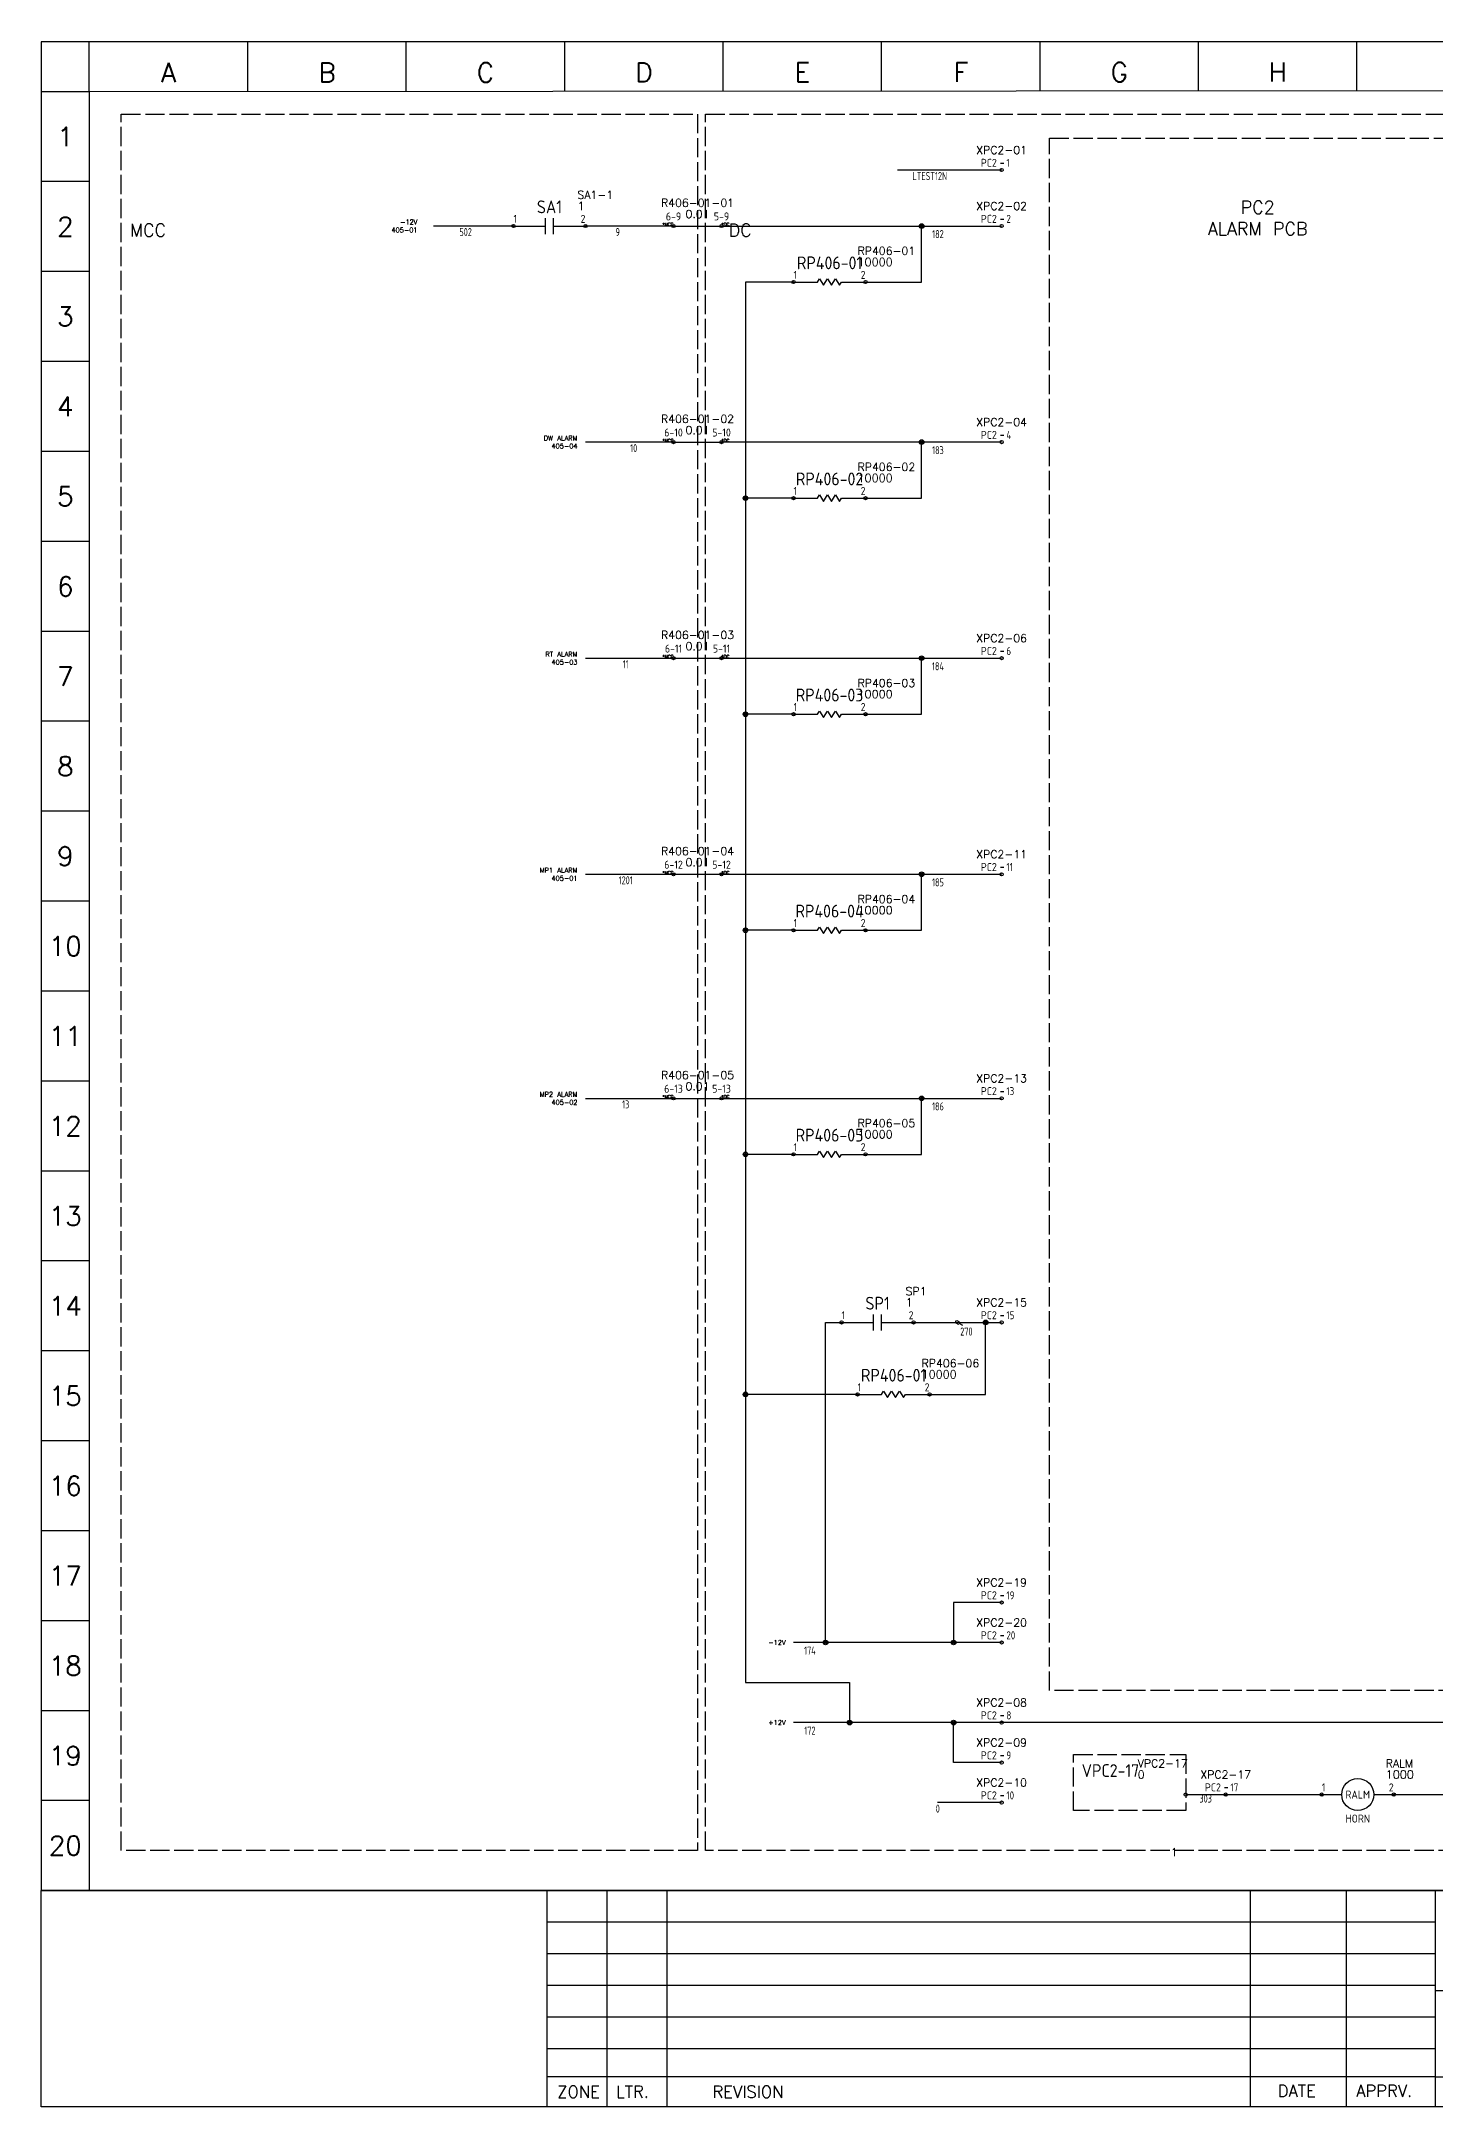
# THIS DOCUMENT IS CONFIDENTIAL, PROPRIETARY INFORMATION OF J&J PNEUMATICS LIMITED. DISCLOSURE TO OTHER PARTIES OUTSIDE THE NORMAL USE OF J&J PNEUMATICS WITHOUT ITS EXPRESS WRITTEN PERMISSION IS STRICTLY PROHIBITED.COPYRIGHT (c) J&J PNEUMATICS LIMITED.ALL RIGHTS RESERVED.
# Model space of a CAD drawing. Header units: millimetres. Extents: x 0 to 1020, y 0 to 646.
# Drawn here: x 0 to 436, y 0 to 645 of the extents above; entities that cross this region are included whole.
import ezdxf
from ezdxf.enums import TextEntityAlignment as Align

# ---------------------------------------------------------------- set-up
doc = ezdxf.new("R2010")
doc.units = ezdxf.units.MM
doc.header["$LTSCALE"] = 0.5
doc.linetypes.add('ACAD_ISO02W100', pattern=[15, 12, -3])
for name, color, linetype in [('LOCBOX', 7, 'ACAD_ISO02W100'), ('NETLIST', 50, 'Continuous'), ('OUTLINE_0', 7, 'Continuous'), ('OUTLINE_GRID', 7, 'Continuous'), ('SYMS', 7, 'Continuous'), ('WIREFIXED', 7, 'Continuous'), ('WIRENO', 7, 'Continuous'), ('WIRES', 7, 'Continuous')]:
    doc.layers.add(name, color=color, linetype=linetype)
doc.styles.get("Standard").update_dxf_attribs({"font": 'txt.shx', "bigfont": 'gbcbig.shx'})
doc.styles.add('WD', font='romans.shx', dxfattribs={"bigfont": 'gbcbig.shx'})
doc.styles.add('WD_IEC', font='isocp2.shx', dxfattribs={"width": 0.9, "height": 4})

# ---------------------------------------------------------------- blocks, each defined once
blk = doc.blocks.new('CONTRELEC 2016 BLOCK')
for p, q in [((131.63, 68.75), (131.63, 12.5)), ((147.26, 68.75), (147.26, 12.5)), ((162.88, 68.75), (162.88, 12.5)), ((314.74, 68.75), (314.74, 12.5)), ((339.74, 68.75), (339.74, 12.5)), ((362.88, 68.75), (362.88, 12.5)), ((362.88, 60.54), (131.63, 60.54)), ((362.88, 52.29), (131.63, 52.29)), ((362.88, 44.04), (131.63, 44.04)), ((362.88, 42.79), (444.47, 42.79)), ((362.88, 35.79), (131.63, 35.79)), ((362.88, 27.54), (131.63, 27.54)), ((362.88, 20.29), (131.63, 20.29)), ((362.88, 20.29), (444.47, 20.29))]:
    blk.add_line(p, q)
blk.add_lwpolyline([(0, 68.75), (850, 68.75), (850, 12.5), (0, 12.5)], close=True)
at = {"layer": 'OUTLINE_0'}
for s, p in [('ZONE', (134.3, 14.8)), ('LTR.', (149.63, 14.83)), ('REVISION', (174.72, 14.83)), ('DATE', (321.88, 15.05)), ('APPRV.', (342.3, 15.05))]:
    blk.add_text(s, height=3.125, dxfattribs=at).set_placement(p)
at = {"layer": 'OUTLINE_0', "style": 'WD'}
for tag, height, p in [('DWGDESC1', 5, (644.66, 57.89)), ('EDBY', 3, (553.37, 56.41)), ('EDDATE', 3, (575, 56.41)), ('CKBY', 3, (553.37, 48.16)), ('CKDATE', 3, (575, 48.16)), ('DWGDESC2', 5, (645.03, 47.96)), ('DWGDESC3', 5, (645.15, 37.57)), ('PROJDESC', 5, (642.81, 17.97)), ('REVISION', 3, (835.28, 16.64))]:
    blk.add_attdef(tag, text='', height=height, dxfattribs=at).set_placement(p, align=Align.MIDDLE_CENTER)
blk.add_attdef('DWGNO', text='', height=5, dxfattribs=at).set_placement((782.6, 33.58), align=Align.MIDDLE_RIGHT)
blk.add_attdef('SHEETNO', text='', height=5, dxfattribs=at).set_placement((788, 33.58), align=Align.MIDDLE_LEFT)
for tag, p, height in [('FILENAME', (721.45, 22.05), 3), ('SCALE', (725.62, 15.05), 3), ('SH', (776.35, 15.29), 3), ('NSH', (796.5, 15.11), 3.12)]:
    blk.add_attdef(tag, p, '', height=height, dxfattribs=at)
at = {"layer": 'OUTLINE_0', "style": 'WD', "flags": 1}
blk.add_attdef('WD_TB', (567.05, 15.25), '', height=3, dxfattribs=at)
blk = doc.blocks.new('2010 Grid')
at = {"layer": 'OUTLINE_GRID'}
for p, q in [((0, 481.25), (0, 0)), ((850, 481.25), (0, 481.25)), ((12.5, 468.31), (12.5, 481.25)), ((53.75, 468.33), (53.75, 481.27)), ((95, 468.35), (95, 481.29)), ((136.25, 468.37), (136.25, 481.32)), ((177.5, 468.39), (177.5, 481.34)), ((218.75, 468.41), (218.75, 481.36)), ((260, 468.44), (260, 481.38)), ((301.25, 468.46), (301.25, 481.4)), ((342.5, 468.48), (342.5, 481.43)), ((12.5, 468.31), (0, 468.31)), ((837.5, 468.74), (12.5, 468.31)), ((12.5, 468.31), (12.5, 0)), ((12.5, 444.89), (0, 444.89)), ((12.5, 421.47), (0, 421.47)), ((12.5, 398.06), (0, 398.06)), ((12.5, 374.64), (0, 374.64)), ((12.5, 351.23), (0, 351.23)), ((12.5, 327.81), (0, 327.81)), ((12.5, 304.4), (0, 304.4)), ((12.5, 280.98), (0, 280.98)), ((12.5, 257.57), (0, 257.57)), ((12.5, 234.15), (0, 234.15)), ((12.5, 210.74), (0, 210.74)), ((12.5, 187.32), (0, 187.32)), ((12.5, 163.91), (0, 163.91)), ((12.5, 140.49), (0, 140.49)), ((12.5, 117.08), (0, 117.08)), ((12.5, 93.66), (0, 93.66)), ((12.5, 70.25), (0, 70.25)), ((12.5, 46.83), (0, 46.83)), ((12.5, 23.42), (0, 23.42)), ((850, 0), (0, 0))]:
    blk.add_line(p, q, dxfattribs=at)
at = {"layer": 'OUTLINE_GRID', "char_height": 5, "width": 17.7556, "attachment_point": 5}
for s, insert in [('A', (33.12, 473.28)), ('B', (74.38, 473.3)), ('C', (115.62, 473.32)), ('D', (156.88, 473.34)), ('E', (198.12, 473.37)), ('F', (239.38, 473.39)), ('G', (280.62, 473.41)), ('H', (321.88, 473.43)), ('1', (6.25, 456.6)), ('2', (6.25, 433.18)), ('3', (6.25, 409.77)), ('4', (6.25, 386.35)), ('5', (6.25, 362.94)), ('6', (6.25, 339.52)), ('7', (6.25, 316.11)), ('8', (6.25, 292.69)), ('9', (6.25, 269.28)), ('10', (6.25, 245.86)), ('11', (6.25, 222.44)), ('12', (6.25, 199.03)), ('13', (6.25, 175.61)), ('14', (6.25, 152.2)), ('15', (6.25, 128.78)), ('16', (6.25, 105.37)), ('17', (6.25, 81.95)), ('18', (6.25, 58.54)), ('19', (6.25, 35.12)), ('20', (6.25, 11.71))]:
    blk.add_mtext(s, dxfattribs=dict(at, insert=insert))
blk = doc.blocks.new('TBH-1')
blk.add_line((-0.33, 2.17), (0.65, 2.17))
blk.add_circle((0, 0), 0.5)
at = {"style": 'WD_IEC', "flags": 1}
blk.add_attdef('LOC', text='', height=4, dxfattribs=at).set_placement((-15, 7.5), align=Align.MIDDLE_LEFT)
at = {"style": 'WD_IEC'}
blk.add_attdef('TAG1', text='', height=2.5, dxfattribs=at).set_placement((-1.5, 1), align=Align.RIGHT)
at = {"style": 'WD_IEC', "flags": 1}
blk.add_attdef('X1TERM01', (0, 0), '', height=0.5, dxfattribs=at)
at = {"style": 'WD_IEC', "width": 0.9}
blk.add_attdef('TERM01', (1.5, 1), '', height=2.5, dxfattribs=at)
at = {"layer": 'NETLIST'}
for tag, p in [('NETTAG', (0, 5)), ('NETVALUE', (0, -2.5))]:
    blk.add_attdef(tag, text='', height=2.5, dxfattribs=at).set_placement(p, align=Align.CENTER)
blk = doc.blocks.new('WD_WNH2')
at = {"linetype": 'Continuous', "style": 'WD_IEC', "width": 0.8}
blk.add_attdef('WIRENO', text='', height=2.5, dxfattribs=at).set_placement((0, 0), align=Align.TOP_CENTER)
at = {"style": 'WD_IEC', "flags": 1}
for tag, p in [('W02USER', (0, -1.21)), ('W03USER', (0, -1.33)), ('W04USER', (0, -1.46)), ('W05USER', (0, -1.58)), ('W06USER', (0, -1.71)), ('W07USER', (0, -1.83)), ('W08USER', (0, -1.96)), ('W09USER', (0, -2.08)), ('W01USER', (0, -1.08)), ('W10USER', (0, -2.21))]:
    blk.add_attdef(tag, text='', height=0.08, dxfattribs=at).set_placement(p, align=Align.CENTER)
blk = doc.blocks.new('INTERCONNECT-H1')
blk.add_line((-2.5, 0), (12.5, 0))
for centre in [(-2.5, 0), (12.5, 0)]:
    blk.add_circle(centre, 0.5)
at = {"style": 'WD_IEC', "flags": 1}
for tag, height, p in [('LOC', 4, (5, 10)), ('TAG1', 4, (-2.43, 3.16)), ('DESC1', 2.5, (5, -2.5))]:
    blk.add_attdef(tag, text='', height=height, dxfattribs=at).set_placement(p, align=Align.MIDDLE_CENTER)
at = {"style": 'WD_IEC', "flags": 8}
for tag, p in [('TERM01', (-2.5, 1)), ('TERM02', (12.5, 1))]:
    blk.add_attdef(tag, text='', height=2.5, dxfattribs=at).set_placement(p, align=Align.BOTTOM_CENTER)
at = {"style": 'WD_IEC', "flags": 1}
blk.add_attdef('X4TERM01', (-2.5, 0), '', height=0.5, dxfattribs=at)
blk.add_attdef('X1TERM02', text='', height=0.5, dxfattribs=at).set_placement((12.5, 0), align=Align.RIGHT)
at = {"layer": 'NETLIST'}
for tag, p in [('NETTAG', (5, 6)), ('NETVALUE', (5, 2.5))]:
    blk.add_attdef(tag, text='', height=2.5, dxfattribs=at).set_placement(p, align=Align.CENTER)
blk.add_attdef('X4TERMDESC01', text='', height=1, dxfattribs=at).set_placement((-2.5, 0), align=Align.RIGHT)
blk.add_attdef('X1TERMDESC02', (12.5, 0), '', height=1, dxfattribs=at)
blk = doc.blocks.new('CONTACT-NO')
for p, q in [((2.5, 0), (12.5, 0)), ((12.5, -2.5), (12.5, 2.5)), ((15, -2.5), (15, 2.5)), ((15, 0), (25, 0))]:
    blk.add_line(p, q)
for centre in [(2.5, 0), (25, 0)]:
    blk.add_circle(centre, 0.5)
at = {"style": 'WD_IEC', "flags": 1}
blk.add_attdef('LOC', text='', height=4, dxfattribs=at).set_placement((13.75, 11), align=Align.MIDDLE_CENTER)
at = {"style": 'WD_IEC'}
for tag, height, p in [('TAG1', 4, (13.75, 6)), ('DESC1', 2.5, (13.75, -5))]:
    blk.add_attdef(tag, text='', height=height, dxfattribs=at).set_placement(p, align=Align.MIDDLE_CENTER)
for tag, p, height, flags in [('X4TERM01', (2.5, 0), 0.64, 1), ('TERM01', (2.5, 1), 2.5, 8), ('X1TERM02', (25, 0), 0.64, 1)]:
    blk.add_attdef(tag, p, '', height=height, dxfattribs=dict(at, flags=flags))
at = {"style": 'WD_IEC', "flags": 8}
blk.add_attdef('TERM02', text='', height=2.5, dxfattribs=at).set_placement((25, 1), align=Align.RIGHT)
at = {"layer": 'NETLIST'}
for tag, p, height in [('NETTAG', (22.5, 8.5), 2.5), ('NETVALUE', (22.5, 5), 2.56)]:
    blk.add_attdef(tag, p, '', height=height, dxfattribs=at)
blk = doc.blocks.new('WDDOT')
for radius in [0.72, 0.449, 0.223]:
    blk.add_circle((0, 0), radius)
blk = doc.blocks.new('CONTACTOR-H')
for p, q in [((0, 0), (6.25, 0)), ((16.25, 0), (22.5, 0))]:
    blk.add_line(p, q)
for centre, radius in [((0, 0), 0.5), ((11.25, 0), 5), ((22.5, 0), 0.5)]:
    blk.add_circle(centre, radius)
at = {"style": 'WD_IEC', "flags": 1}
blk.add_attdef('LOC', text='', height=4, dxfattribs=at).set_placement((11.25, 8.5), align=Align.MIDDLE_CENTER)
at = {"style": 'WD_IEC'}
for tag, p, height, flags in [('X4TERM01', (0, 0), 0.64, 1), ('TERM01', (0, 1), 2.5, 8), ('X1TERM02', (22.5, 0), 0.64, 1)]:
    blk.add_attdef(tag, p, '', height=height, dxfattribs=dict(at, flags=flags))
for tag, height, p in [('TAG1', 4, (11.25, 0)), ('DESC1', 2.5, (11.25, -7.5))]:
    blk.add_attdef(tag, text='', height=height, dxfattribs=at).set_placement(p, align=Align.MIDDLE_CENTER)
at = {"style": 'WD_IEC', "flags": 8}
blk.add_attdef('TERM02', text='', height=2.5, dxfattribs=at).set_placement((22.5, 1), align=Align.RIGHT)
at = {"layer": 'NETLIST'}
for tag, p, height in [('NETTAG', (20, 8.5), 2.5), ('NETVALUE', (20, 5), 2.56)]:
    blk.add_attdef(tag, p, '', height=height, dxfattribs=at)
blk = doc.blocks.new('DCM-1')
at = {"linetype": 'ACAD_ISO02W100'}
blk.add_lwpolyline([(-35, 12.5), (0, 12.5), (0, -5), (-35, -5)], close=True, dxfattribs=at)
blk.add_circle((0, 0), 0.5)
at = {"style": 'WD_IEC'}
for tag, height, flags, p in [('LOC', 4, 1, (-32.5, 14.5)), ('DESC1', 3, 9, (-32.5, 2.5))]:
    blk.add_attdef(tag, text='', height=height, dxfattribs=dict(at, flags=flags)).set_placement(p, align=Align.MIDDLE_LEFT)
blk.add_attdef('TAG1', text='', height=4, dxfattribs=at).set_placement((-32.5, 7.5), align=Align.MIDDLE_LEFT)
at = {"style": 'WD_IEC', "flags": 1}
blk.add_attdef('X1TERM01', (0, 0), '', height=0.5, dxfattribs=at)
blk.add_attdef('TERMDESC01', text='', height=2.5).set_placement((-2.5, -1), align=Align.TOP_RIGHT)
blk.add_attdef('TERM01', text='', height=2.5).set_placement((-2.5, -20), align=Align.BOTTOM_RIGHT)
at = {"layer": 'NETLIST'}
for tag, p in [('NETTAG', (-15, 8.5)), ('NETVALUE', (-15, 5))]:
    blk.add_attdef(tag, p, '', height=2.5, dxfattribs=at)
blk = doc.blocks.new('RESISTOR-1')
for p, q in [((0, 0), (7.5, 0)), ((7.5, 0), (8.12, 1)), ((8.12, 1), (9.38, -1)), ((9.38, -1), (10.62, 1)), ((10.62, 1), (11.88, -1)), ((11.88, -1), (13.12, 1)), ((13.12, 1), (14.38, -1)), ((14.38, -1), (15, 0)), ((15, 0), (22.5, 0))]:
    blk.add_line(p, q)
for centre in [(0, 0), (22.5, 0)]:
    blk.add_circle(centre, 0.5)
at = {"style": 'WD_IEC', "flags": 1}
blk.add_attdef('LOC', text='', height=4, dxfattribs=at).set_placement((11.25, 11), align=Align.MIDDLE_CENTER)
at = {"style": 'WD_IEC'}
for tag, height, p in [('TAG1', 4, (11.25, 6)), ('DESC1', 2.5, (10.75, -3))]:
    blk.add_attdef(tag, text='', height=height, dxfattribs=at).set_placement(p, align=Align.MIDDLE_CENTER)
for tag, p, height, flags in [('X4TERM01', (0, 0), 0.64, 1), ('TERM01', (0, 1), 2.5, 8), ('X1TERM02', (22.5, 0), 0.64, 1)]:
    blk.add_attdef(tag, p, '', height=height, dxfattribs=dict(at, flags=flags))
at = {"style": 'WD_IEC', "flags": 8}
blk.add_attdef('TERM02', text='', height=2.5, dxfattribs=at).set_placement((22.5, 1), align=Align.RIGHT)
at = {"layer": 'NETLIST'}
for tag, p, height in [('NETTAG', (20, 8.5), 2.5), ('NETVALUE', (20, 5), 2.56)]:
    blk.add_attdef(tag, p, '', height=height, dxfattribs=at)

msp = doc.modelspace()

# ---------------------------------------------------------------- linework, layer by layer
at = {"layer": 'LOCBOX'}
for points in [[(25, 622.5), (205, 622.5), (205, 80), (25, 80)], [(207.5, 622.5), (990, 622.5), (990, 80), (207.5, 80)]]:
    msp.add_lwpolyline(points, close=True, dxfattribs=at)
at = {"layer": 'WIRENO'}
msp.add_lwpolyline([(287.9, 244.05), (286.94, 244.6), (286.79, 245.15), (286.1, 245.54), (285.56, 245.4), (285.71, 244.85), (286.4, 244.46), (286.67, 244.53)], dxfattribs=at)
at = {"layer": 'WIRES'}
for p, q in [((300, 605), (267.5, 605)), ((147.5, 587.5), (122.5, 587.5)), ((197.5, 587.5), (170, 587.5)), ((212.5, 587.5), (300, 587.5)), ((275, 570), (275, 587.5)), ((235, 570), (220, 570)), ((220, 570), (220, 132.5)), ((257.5, 570), (275, 570)), ((197.5, 520), (170, 520)), ((300, 520), (212.5, 520)), ((275, 502.5), (275, 520)), ((235, 502.5), (220, 502.5)), ((257.5, 502.5), (275, 502.5)), ((170, 452.5), (197.5, 452.5)), ((212.5, 452.5), (300, 452.5)), ((275, 435), (275, 452.5)), ((235, 435), (220, 435)), ((257.5, 435), (275, 435)), ((170, 385), (197.5, 385)), ((212.5, 385), (300, 385)), ((275, 367.5), (275, 385)), ((235, 367.5), (220, 367.5)), ((257.5, 367.5), (275, 367.5)), ((170, 315), (197.5, 315)), ((212.5, 315), (300, 315)), ((275, 297.5), (275, 315)), ((235, 297.5), (220, 297.5)), ((257.5, 297.5), (275, 297.5)), ((245, 145), (245, 245)), ((245, 245), (250, 245)), ((272.5, 245), (300, 245)), ((295, 222.5), (295, 245)), ((255, 222.5), (220, 222.5)), ((277.5, 222.5), (295, 222.5)), ((300, 157.5), (285, 157.5)), ((285, 157.5), (285, 145)), ((300, 145), (235, 145)), ((220, 132.5), (252.5, 132.5)), ((252.5, 132.5), (252.5, 130)), ((252.5, 130), (252.5, 120)), ((300, 120), (235, 120)), ((285, 107.5), (285, 120)), ((378.75, 120), (300, 120)), ((470, 120), (378.75, 120)), ((300, 107.5), (285, 107.5)), ((357.5, 97.5), (370, 97.5)), ((370, 97.5), (400, 97.5)), ((422.5, 97.5), (462.5, 97.5)), ((300, 95), (280, 95))]:
    msp.add_line(p, q, dxfattribs=at)
at = {"layer": 'WIRES', "linetype": 'ACAD_ISO02W100'}
msp.add_lwpolyline([(315, 615), (442.5, 615), (442.5, 130), (315, 130)], close=True, dxfattribs=at)

# ---------------------------------------------------------------- block references
at = {"xscale": 1.2, "yscale": 1.2, "zscale": 1.2}
for name, p in [('2010 Grid', (0, 67.5)), ('CONTRELEC 2016 BLOCK', (0, -15))]:
    msp.add_blockref(name, p, dxfattribs=at)
for name, p, values in [('TBH-1', (300, 605), {'TAG1': 'PC2', 'TERM01': '1', 'NETTAG': 'XPC2-01'}), ('TBH-1', (300, 587.5), {'TAG1': 'PC2', 'TERM01': '2', 'NETTAG': 'XPC2-02'}), ('TBH-1', (300, 520), {'TAG1': 'PC2', 'TERM01': '4', 'NETTAG': 'XPC2-04'}), ('TBH-1', (300, 452.5), {'TAG1': 'PC2', 'TERM01': '6', 'NETTAG': 'XPC2-06'}), ('TBH-1', (300, 385), {'TAG1': 'PC2', 'TERM01': '11', 'NETTAG': 'XPC2-11'}), ('TBH-1', (300, 315), {'TAG1': 'PC2', 'TERM01': '13', 'NETTAG': 'XPC2-13'}), ('TBH-1', (300, 245), {'TAG1': 'PC2', 'TERM01': '15', 'NETTAG': 'XPC2-15'}), ('TBH-1', (300, 157.5), {'TAG1': 'PC2', 'TERM01': '19', 'NETTAG': 'XPC2-19'}), ('TBH-1', (300, 145), {'TAG1': 'PC2', 'TERM01': '20', 'NETTAG': 'XPC2-20'}), ('TBH-1', (300, 120), {'TAG1': 'PC2', 'TERM01': '8', 'NETTAG': 'XPC2-08'}), ('TBH-1', (300, 107.5), {'TAG1': 'PC2', 'TERM01': '9', 'NETTAG': 'XPC2-09'}), ('DCM-1', (357.5, 97.5), {'NETVALUE': '0', 'NETTAG': 'VPC2-17', 'TERM01': '1', 'TAG1': 'VPC2-17'}), ('TBH-1', (370, 97.5), {'TAG1': 'PC2', 'TERM01': '17', 'NETTAG': 'XPC2-17'}), ('TBH-1', (300, 95), {'TAG1': 'PC2', 'TERM01': '10', 'NETTAG': 'XPC2-10'})]:
    msp.add_blockref(name, p).add_auto_attribs(values)
ref = msp.add_blockref('CONTACT-NO', (145, 587.5))
ref.add_attrib('NETTAG', 'SA1-1', (167.5, 596), dxfattribs={"layer": 'NETLIST', "height": 2.5})
ref.add_attrib('NETVALUE', '1', (167.5, 592.5), dxfattribs={"layer": 'NETLIST', "height": 2.56})
ref.add_attrib('TAG1', 'SA1', dxfattribs={"height": 4, "style": 'WD_IEC'}).set_placement((158.75, 593.5), align=Align.MIDDLE_CENTER)
ref.add_attrib('TERM01', '1', (147.5, 588.5), dxfattribs={"height": 2.5, "style": 'WD_IEC'})
ref.add_attrib('TERM02', '2', dxfattribs={"height": 2.5, "style": 'WD_IEC'}).set_placement((170, 588.5), align=Align.RIGHT)
ref = msp.add_blockref('INTERCONNECT-H1', (200, 587.5))
ref.add_attrib('TERM02', '5-9', dxfattribs={"height": 2.5, "style": 'WD_IEC'}).set_placement((212.5, 588.5), align=Align.BOTTOM_CENTER)
ref.add_attrib('TERM01', '6-9', dxfattribs={"height": 2.5, "style": 'WD_IEC'}).set_placement((197.5, 588.5), align=Align.BOTTOM_CENTER)
ref.add_attrib('NETVALUE', '0.01', dxfattribs={"layer": 'NETLIST', "height": 2.5}).set_placement((205, 590), align=Align.CENTER)
ref.add_attrib('NETTAG', 'R406-01-01', dxfattribs={"layer": 'NETLIST', "height": 2.5}).set_placement((205, 593.5), align=Align.CENTER)
ref.add_attrib('X4TERMDESC01', '*MCC', dxfattribs={"layer": 'NETLIST', "height": 1}).set_placement((197.5, 587.5), align=Align.RIGHT)
ref.add_attrib('X1TERMDESC02', '*DC', (212.5, 587.5), dxfattribs={"layer": 'NETLIST', "height": 1})
ref = msp.add_blockref('RESISTOR-1', (235, 570))
ref.add_attrib('NETTAG', 'RP406-01', (255, 578.5), dxfattribs={"layer": 'NETLIST', "height": 2.5})
ref.add_attrib('NETVALUE', '10000', (255, 575), dxfattribs={"layer": 'NETLIST', "height": 2.56})
ref.add_attrib('TAG1', 'RP406-01', dxfattribs={"height": 4, "style": 'WD_IEC'}).set_placement((246.25, 576), align=Align.MIDDLE_CENTER)
ref.add_attrib('TERM01', '1', (235, 571), dxfattribs={"height": 2.5, "style": 'WD_IEC'})
ref.add_attrib('TERM02', '2', dxfattribs={"height": 2.5, "style": 'WD_IEC'}).set_placement((257.5, 571), align=Align.RIGHT)
ref = msp.add_blockref('INTERCONNECT-H1', (200, 520))
ref.add_attrib('TERM02', '5-10', dxfattribs={"height": 2.5, "style": 'WD_IEC'}).set_placement((212.5, 521), align=Align.BOTTOM_CENTER)
ref.add_attrib('TERM01', '6-10', dxfattribs={"height": 2.5, "style": 'WD_IEC'}).set_placement((197.5, 521), align=Align.BOTTOM_CENTER)
ref.add_attrib('NETVALUE', '0.01', dxfattribs={"layer": 'NETLIST', "height": 2.5}).set_placement((205, 522.5), align=Align.CENTER)
ref.add_attrib('NETTAG', 'R406-01-02', dxfattribs={"layer": 'NETLIST', "height": 2.5}).set_placement((205, 526), align=Align.CENTER)
ref.add_attrib('X4TERMDESC01', '*MCC', dxfattribs={"layer": 'NETLIST', "height": 1}).set_placement((197.5, 520), align=Align.RIGHT)
ref.add_attrib('X1TERMDESC02', '*DC', (212.5, 520), dxfattribs={"layer": 'NETLIST', "height": 1})
ref = msp.add_blockref('RESISTOR-1', (235, 502.5))
ref.add_attrib('NETTAG', 'RP406-02', (255, 511), dxfattribs={"layer": 'NETLIST', "height": 2.5})
ref.add_attrib('NETVALUE', '10000', (255, 507.5), dxfattribs={"layer": 'NETLIST', "height": 2.56})
ref.add_attrib('TAG1', 'RP406-02', dxfattribs={"height": 4, "style": 'WD_IEC'}).set_placement((246.25, 508.5), align=Align.MIDDLE_CENTER)
ref.add_attrib('TERM01', '1', (235, 503.5), dxfattribs={"height": 2.5, "style": 'WD_IEC'})
ref.add_attrib('TERM02', '2', dxfattribs={"height": 2.5, "style": 'WD_IEC'}).set_placement((257.5, 503.5), align=Align.RIGHT)
ref = msp.add_blockref('INTERCONNECT-H1', (200, 452.5))
ref.add_attrib('TERM02', '5-11', dxfattribs={"height": 2.5, "style": 'WD_IEC'}).set_placement((212.5, 453.5), align=Align.BOTTOM_CENTER)
ref.add_attrib('TERM01', '6-11', dxfattribs={"height": 2.5, "style": 'WD_IEC'}).set_placement((197.5, 453.5), align=Align.BOTTOM_CENTER)
ref.add_attrib('NETVALUE', '0.01', dxfattribs={"layer": 'NETLIST', "height": 2.5}).set_placement((205, 455), align=Align.CENTER)
ref.add_attrib('NETTAG', 'R406-01-03', dxfattribs={"layer": 'NETLIST', "height": 2.5}).set_placement((205, 458.5), align=Align.CENTER)
ref.add_attrib('X4TERMDESC01', '*MCC', dxfattribs={"layer": 'NETLIST', "height": 1}).set_placement((197.5, 452.5), align=Align.RIGHT)
ref.add_attrib('X1TERMDESC02', '*DC', (212.5, 452.5), dxfattribs={"layer": 'NETLIST', "height": 1})
ref = msp.add_blockref('RESISTOR-1', (235, 435))
ref.add_attrib('NETTAG', 'RP406-03', (255, 443.5), dxfattribs={"layer": 'NETLIST', "height": 2.5})
ref.add_attrib('NETVALUE', '10000', (255, 440), dxfattribs={"layer": 'NETLIST', "height": 2.56})
ref.add_attrib('TAG1', 'RP406-03', dxfattribs={"height": 4, "style": 'WD_IEC'}).set_placement((246.25, 441), align=Align.MIDDLE_CENTER)
ref.add_attrib('TERM01', '1', (235, 436), dxfattribs={"height": 2.5, "style": 'WD_IEC'})
ref.add_attrib('TERM02', '2', dxfattribs={"height": 2.5, "style": 'WD_IEC'}).set_placement((257.5, 436), align=Align.RIGHT)
ref = msp.add_blockref('INTERCONNECT-H1', (200, 385))
ref.add_attrib('TERM02', '5-12', dxfattribs={"height": 2.5, "style": 'WD_IEC'}).set_placement((212.5, 386), align=Align.BOTTOM_CENTER)
ref.add_attrib('TERM01', '6-12', dxfattribs={"height": 2.5, "style": 'WD_IEC'}).set_placement((197.5, 386), align=Align.BOTTOM_CENTER)
ref.add_attrib('NETVALUE', '0.01', dxfattribs={"layer": 'NETLIST', "height": 2.5}).set_placement((205, 387.5), align=Align.CENTER)
ref.add_attrib('NETTAG', 'R406-01-04', dxfattribs={"layer": 'NETLIST', "height": 2.5}).set_placement((205, 391), align=Align.CENTER)
ref.add_attrib('X4TERMDESC01', '*MCC', dxfattribs={"layer": 'NETLIST', "height": 1}).set_placement((197.5, 385), align=Align.RIGHT)
ref.add_attrib('X1TERMDESC02', '*DC', (212.5, 385), dxfattribs={"layer": 'NETLIST', "height": 1})
ref = msp.add_blockref('RESISTOR-1', (235, 367.5))
ref.add_attrib('NETTAG', 'RP406-04', (255, 376), dxfattribs={"layer": 'NETLIST', "height": 2.5})
ref.add_attrib('NETVALUE', '10000', (255, 372.5), dxfattribs={"layer": 'NETLIST', "height": 2.56})
ref.add_attrib('TAG1', 'RP406-04', dxfattribs={"height": 4, "style": 'WD_IEC'}).set_placement((246.25, 373.5), align=Align.MIDDLE_CENTER)
ref.add_attrib('TERM01', '1', (235, 368.5), dxfattribs={"height": 2.5, "style": 'WD_IEC'})
ref.add_attrib('TERM02', '2', dxfattribs={"height": 2.5, "style": 'WD_IEC'}).set_placement((257.5, 368.5), align=Align.RIGHT)
ref = msp.add_blockref('INTERCONNECT-H1', (200, 315))
ref.add_attrib('TERM02', '5-13', dxfattribs={"height": 2.5, "style": 'WD_IEC'}).set_placement((212.5, 316), align=Align.BOTTOM_CENTER)
ref.add_attrib('TERM01', '6-13', dxfattribs={"height": 2.5, "style": 'WD_IEC'}).set_placement((197.5, 316), align=Align.BOTTOM_CENTER)
ref.add_attrib('NETVALUE', '0.01', dxfattribs={"layer": 'NETLIST', "height": 2.5}).set_placement((205, 317.5), align=Align.CENTER)
ref.add_attrib('NETTAG', 'R406-01-05', dxfattribs={"layer": 'NETLIST', "height": 2.5}).set_placement((205, 321), align=Align.CENTER)
ref.add_attrib('X4TERMDESC01', '*MCC', dxfattribs={"layer": 'NETLIST', "height": 1}).set_placement((197.5, 315), align=Align.RIGHT)
ref.add_attrib('X1TERMDESC02', '*DC', (212.5, 315), dxfattribs={"layer": 'NETLIST', "height": 1})
ref = msp.add_blockref('RESISTOR-1', (235, 297.5))
ref.add_attrib('NETTAG', 'RP406-05', (255, 306), dxfattribs={"layer": 'NETLIST', "height": 2.5})
ref.add_attrib('NETVALUE', '10000', (255, 302.5), dxfattribs={"layer": 'NETLIST', "height": 2.56})
ref.add_attrib('TAG1', 'RP406-05', dxfattribs={"height": 4, "style": 'WD_IEC'}).set_placement((246.25, 303.5), align=Align.MIDDLE_CENTER)
ref.add_attrib('TERM01', '1', (235, 298.5), dxfattribs={"height": 2.5, "style": 'WD_IEC'})
ref.add_attrib('TERM02', '2', dxfattribs={"height": 2.5, "style": 'WD_IEC'}).set_placement((257.5, 298.5), align=Align.RIGHT)
ref = msp.add_blockref('CONTACT-NO', (247.5, 245))
ref.add_attrib('NETTAG', 'SP1', (270, 253.5), dxfattribs={"layer": 'NETLIST', "height": 2.5})
ref.add_attrib('NETVALUE', '1', (270, 250), dxfattribs={"layer": 'NETLIST', "height": 2.56})
ref.add_attrib('TAG1', 'SP1', dxfattribs={"height": 4, "style": 'WD_IEC'}).set_placement((261.25, 251), align=Align.MIDDLE_CENTER)
ref.add_attrib('TERM01', '1', (250, 246), dxfattribs={"height": 2.5, "style": 'WD_IEC'})
ref.add_attrib('TERM02', '2', dxfattribs={"height": 2.5, "style": 'WD_IEC'}).set_placement((272.5, 246), align=Align.RIGHT)
ref = msp.add_blockref('RESISTOR-1', (255, 222.5))
ref.add_attrib('NETTAG', 'RP406-06', (275, 231), dxfattribs={"layer": 'NETLIST', "height": 2.5})
ref.add_attrib('NETVALUE', '10000', (275, 227.5), dxfattribs={"layer": 'NETLIST', "height": 2.56})
ref.add_attrib('TAG1', 'RP406-01', dxfattribs={"height": 4, "style": 'WD_IEC'}).set_placement((266.25, 228.5), align=Align.MIDDLE_CENTER)
ref.add_attrib('TERM01', '1', (255, 223.5), dxfattribs={"height": 2.5, "style": 'WD_IEC'})
ref.add_attrib('TERM02', '2', dxfattribs={"height": 2.5, "style": 'WD_IEC'}).set_placement((277.5, 223.5), align=Align.RIGHT)
ref = msp.add_blockref('CONTACTOR-H', (400, 97.5))
ref.add_attrib('TERM02', '2', dxfattribs={"height": 2.5, "style": 'WD_IEC'}).set_placement((422.5, 98.5), align=Align.RIGHT)
ref.add_attrib('TERM01', '1', (400, 98.5), dxfattribs={"height": 2.5, "style": 'WD_IEC'})
ref.add_attrib('DESC1', 'HORN', dxfattribs={"height": 2.5, "style": 'WD_IEC'}).set_placement((411.25, 90), align=Align.MIDDLE_CENTER)
ref.add_attrib('TAG1', 'RALM', dxfattribs={"height": 2.5, "style": 'WD_IEC'}).set_placement((411.25, 97.5), align=Align.MIDDLE_CENTER)
ref.add_attrib('NETVALUE', '1000', (420, 102.5), dxfattribs={"layer": 'NETLIST', "height": 2.56})
ref.add_attrib('NETTAG', 'RALM', (420, 106), dxfattribs={"layer": 'NETLIST', "height": 2.5})
at = {"layer": 'SYMS'}
for p in [(275, 587.5), (275, 520), (220, 502.5), (275, 452.5), (220, 435), (275, 385), (220, 367.5), (275, 315), (220, 297.5), (295, 245), (220, 222.5), (245, 145), (285, 145), (252.5, 120), (285, 120)]:
    msp.add_blockref('WDDOT', p, dxfattribs=at)
at = {"layer": 'WIREFIXED'}
ref = msp.add_blockref('WD_WNH2', (277.5, 605), dxfattribs=at)
ref.add_attrib('WIRENOF', 'LTEST12N', dxfattribs={"linetype": 'Continuous', "height": 2.5, "style": 'WD_IEC', "width": 0.8}).set_placement((277.56, 604.37), align=Align.TOP_CENTER)
ref = msp.add_blockref('WD_WNH2', (132.5, 587.5), dxfattribs=at)
ref.add_attrib('WIRENOF', '502', dxfattribs={"linetype": 'Continuous', "height": 2.5, "style": 'WD_IEC', "width": 0.8}).set_placement((132.56, 586.87), align=Align.TOP_CENTER)
ref = msp.add_blockref('WD_WNH2', (180, 587.5), dxfattribs=at)
ref.add_attrib('WIRENOF', '9', dxfattribs={"linetype": 'Continuous', "height": 2.5, "style": 'WD_IEC', "width": 0.8}).set_placement((180.06, 586.87), align=Align.TOP_CENTER)
ref = msp.add_blockref('WD_WNH2', (280, 587.5), dxfattribs=at)
ref.add_attrib('WIRENOF', '182', dxfattribs={"linetype": 'Continuous', "height": 2.5, "style": 'WD_IEC', "width": 0.8}).set_placement((280.11, 586.23), align=Align.TOP_CENTER)
ref = msp.add_blockref('WD_WNH2', (185, 520), dxfattribs=at)
ref.add_attrib('WIRENOF', '10', dxfattribs={"linetype": 'Continuous', "height": 2.5, "style": 'WD_IEC', "width": 0.8}).set_placement((185.06, 519.37), align=Align.TOP_CENTER)
ref = msp.add_blockref('WD_WNH2', (280, 520), dxfattribs=at)
ref.add_attrib('WIRENOF', '183', dxfattribs={"linetype": 'Continuous', "height": 2.5, "style": 'WD_IEC', "width": 0.8}).set_placement((280.11, 518.73), align=Align.TOP_CENTER)
ref = msp.add_blockref('WD_WNH2', (182.5, 452.5), dxfattribs=at)
ref.add_attrib('WIRENOF', '11', dxfattribs={"linetype": 'Continuous', "height": 2.5, "style": 'WD_IEC', "width": 0.8}).set_placement((182.56, 451.87), align=Align.TOP_CENTER)
ref = msp.add_blockref('WD_WNH2', (280, 452.5), dxfattribs=at)
ref.add_attrib('WIRENOF', '184', dxfattribs={"linetype": 'Continuous', "height": 2.5, "style": 'WD_IEC', "width": 0.8}).set_placement((280.11, 451.23), align=Align.TOP_CENTER)
ref = msp.add_blockref('WD_WNH2', (182.5, 385), dxfattribs=at)
ref.add_attrib('WIRENOF', '1201', dxfattribs={"linetype": 'Continuous', "height": 2.5, "style": 'WD_IEC', "width": 0.8}).set_placement((182.56, 384.37), align=Align.TOP_CENTER)
ref = msp.add_blockref('WD_WNH2', (280, 385), dxfattribs=at)
ref.add_attrib('WIRENOF', '185', dxfattribs={"linetype": 'Continuous', "height": 2.5, "style": 'WD_IEC', "width": 0.8}).set_placement((280.11, 383.73), align=Align.TOP_CENTER)
ref = msp.add_blockref('WD_WNH2', (182.5, 315), dxfattribs=at)
ref.add_attrib('WIRENOF', '13', dxfattribs={"linetype": 'Continuous', "height": 2.5, "style": 'WD_IEC', "width": 0.8}).set_placement((182.56, 314.37), align=Align.TOP_CENTER)
ref = msp.add_blockref('WD_WNH2', (280, 315), dxfattribs=at)
ref.add_attrib('WIRENOF', '186', dxfattribs={"linetype": 'Continuous', "height": 2.5, "style": 'WD_IEC', "width": 0.8}).set_placement((280.11, 313.73), align=Align.TOP_CENTER)
ref = msp.add_blockref('WD_WNH2', (240, 145), dxfattribs=at)
ref.add_attrib('WIRENOF', '174', dxfattribs={"linetype": 'Continuous', "height": 2.5, "style": 'WD_IEC', "width": 0.8}).set_placement((240.11, 143.73), align=Align.TOP_CENTER)
ref = msp.add_blockref('WD_WNH2', (240, 120), dxfattribs=at)
ref.add_attrib('WIRENOF', '172', dxfattribs={"linetype": 'Continuous', "height": 2.5, "style": 'WD_IEC', "width": 0.8}).set_placement((240.11, 118.73), align=Align.TOP_CENTER)
ref = msp.add_blockref('WD_WNH2', (280, 95), dxfattribs=at)
ref.add_attrib('WIRENOF', '0', dxfattribs={"linetype": 'Continuous', "height": 2.5, "style": 'WD_IEC', "width": 0.8}).set_placement((280.06, 94.37), align=Align.TOP_CENTER)
at = {"layer": 'WIRENO'}
ref = msp.add_blockref('WD_WNH2', (286.25, 245), dxfattribs=at)
ref.add_attrib('WIRENO', '270', dxfattribs={"linetype": 'Continuous', "height": 2.5, "style": 'WD_IEC', "width": 0.8}).set_placement((289, 243.41), align=Align.TOP_CENTER)
ref = msp.add_blockref('WD_WNH2', (363.75, 97.5), dxfattribs=at)
ref.add_attrib('WIRENO', '303', dxfattribs={"linetype": 'Continuous', "height": 2.5, "style": 'WD_IEC', "width": 0.8}).set_placement((363.75, 97.5), align=Align.TOP_CENTER)

# ---------------------------------------------------------------- texts
at = {"char_height": 1.5, "attachment_point": 6}
for s, width, insert in [('-12V\\P405-01', 15, (117.5, 587.5)), ('DW ALARM\\P405-04', 23.2912, (167.5, 520)), ('RT ALARM\\P405-03', 23.2912, (167.5, 452.5)), ('MP1 ALARM\\P405-01', 23.2912, (167.5, 385)), ('MP2 ALARM\\P405-02', 23.2912, (167.5, 315)), ('-12V', 15, (232.5, 145)), ('+12V', 15, (232.5, 120))]:
    msp.add_mtext_dynamic_manual_height_columns(s, width=width, gutter_width=0.5, heights=[0], dxfattribs=dict(at, insert=insert))
at = {"layer": 'LOCBOX'}
for s, p in [('MCC', (33.33, 583)), ('DC', (218.33, 583))]:
    msp.add_text(s, height=4, dxfattribs=at).set_placement(p, align=Align.BOTTOM_CENTER)
at = {"layer": 'WIRES', "insert": (380, 590), "char_height": 4, "attachment_point": 5}
msp.add_mtext_dynamic_manual_height_columns('PC2\\PALARM PCB', width=35, gutter_width=0.5, heights=[0], dxfattribs=at)

doc.saveas('drawing.dxf')
